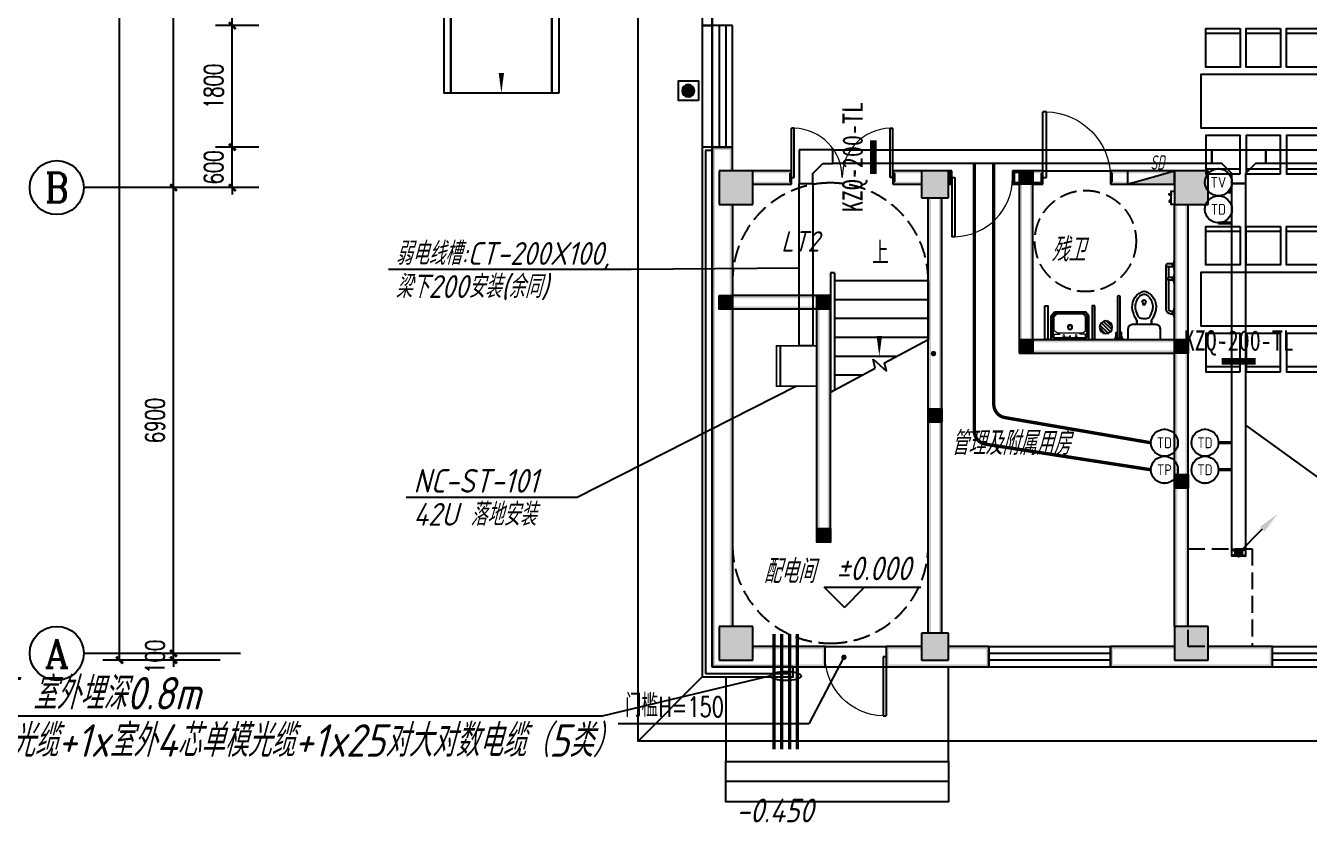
# Model space of a CAD drawing. Extents: x 1252172 to 1336272, y -987752 to -826269.
# Drawn here: x 1269054 to 1288074, y -909685 to -897882 of the extents above; entities that cross this region are included whole.
import ezdxf
from ezdxf.enums import TextEntityAlignment as Align

# ---------------------------------------------------------------- set-up
doc = ezdxf.new("R2010")
doc.units = 0
doc.header["$LTSCALE"] = 1000
doc.header["$PDSIZE"] = 50
for name, pattern in [('__DASH', [0.35, 0.25, -0.1]), ('DASH', [0.35, 0.25, -0.1]), ('接地线', [1.35002, 0.5, -1e-05, 1e-05, 0.5, -0.125, 0.1, -0.125])]:
    doc.linetypes.add(name, pattern=pattern)
for name, color, linetype in [('1-建筑底图', 8, 'Continuous'), ('AXIS_TEXT', 7, 'Continuous'), ('CABLETRAY_DIM', 3, 'Continuous'), ('CABLETRAY_PDS', 4, 'Continuous'), ('EQUIP-通讯', 3, 'Continuous'), ('fur', 253, 'Continuous'), ('gz', 6, 'Continuous'), ('LWIRE', 4, 'Continuous'), ('PUB_HATCH', 8, 'Continuous'), ('PUB_TEXT', 7, 'Continuous'), ('WIRE-通讯', 4, 'Continuous'), ('家具', 8, 'Continuous'), ('建筑-洁具', 6, 'Continuous'), ('抗震支吊架', 2, 'Continuous'), ('电-标注', 1, 'Continuous'), ('电-线路-接地网', 6, '接地线'), ('防火分区', 255, 'Continuous')]:
    doc.layers.add(name, color=color, linetype=linetype)
doc.styles.add('2SD', font='gbeitc.shx', dxfattribs={"width": 0.2, "bigfont": 'gbcbig.shx'})
doc.styles.add('_TCH_AXIS', font='COMPLEX', dxfattribs={"bigfont": 'GBCBIG'})
doc.styles.add('_TCH_DIM', font='SIMPLEX', dxfattribs={"bigfont": 'GBCBIG'})
doc.styles.add('_TEL_ATTDEF', font='GBENOR', dxfattribs={"width": 0.8, "height": 3, "bigfont": 'GBCBIG'})
doc.styles.add('_TEL_DIM', font='SIMPLEX', dxfattribs={"width": 0.8, "height": 3.5, "bigfont": 'HZTXT'})
doc.styles.add('A_DIM_T3', font='SIMPLEX', dxfattribs={"width": 0.7, "bigfont": 'HZ'})
doc.styles.add('COMPLEX', font='COMPLEX')
doc.styles.add('kzcad', font='', dxfattribs={"width": 0.8})
doc.styles.get("Standard").update_dxf_attribs({"font": 'gbeitc.shx', "bigfont": 'gbcbig.shx'})
doc.styles.get('kzcad').set_extended_font_data('SimSun')
doc.linetypes.add('JIEDI', pattern='A,1.25,-0.25,0.25,-0.25,0.625,["/",Standard,S=0.6,R=0,X=0,Y=-0.3],0.625,-0.25,0.25,-0.25', length=4)
doc.dimstyles.new('_TCH_ARCH&&100', dxfattribs={"dimtxt": 280, "dimasz": 100, "dimexe": 250, "dimexo": 300, "dimgap": 135, "dimtad": 1, "dimdec": 0, "dimzin": 0, "dimdsep": 46, "dimtxsty": 'A_DIM_T3', "dimblk": 'ARCHTICK', "dimcen": 0.09, "dimclrt": 7, "dimazin": 2, "dimtfac": 1, "dimtdec": 0, "dimtix": 1, "dimtmove": 2, "dimatfit": 3, "dimfxl": 150, "dimtolj": 1, "dimtzin": 0, "dimarcsym": 0})

# ---------------------------------------------------------------- blocks, each defined once
blk = doc.blocks.new('$equip$00003209')
at = {"const_width": 0.05}
blk.add_lwpolyline([(0, 0.5, -1), (0, -0.5, -1), (0, 0.5, 0.021884)], format="xyb", dxfattribs=at)
blk.add_circle((0, 0), 0.5)
for p in [(0, 0.5), (-0.5, 0), (0.5, 0), (0, -0.5)]:
    blk.add_point(p)
at = {"color": 7, "style": '_TEL_ATTDEF'}
blk.add_attdef('$TEXT$', text='', height=0.4, dxfattribs=at).set_placement((0, 0), align=Align.MIDDLE_CENTER)
at = {"color": 7, "style": '_TEL_DIM', "flags": 1}
for tag in ['A', 'REMARK']:
    blk.add_attdef(tag, text='', height=0.00002, dxfattribs=at).set_placement((0, 0), align=Align.MIDDLE_CENTER)
blk = doc.blocks.new('$equip$00003204')
at = {"const_width": 0.05}
blk.add_lwpolyline([(0, 0.5, -1), (0, -0.5, -1), (0, 0.5, 0.021884)], format="xyb", dxfattribs=at)
blk.add_circle((0, 0), 0.5)
for p in [(0, 0.5), (-0.5, 0), (0.5, 0), (0, -0.5)]:
    blk.add_point(p)
at = {"color": 7, "style": '_TEL_ATTDEF'}
blk.add_attdef('$TEXT$', text='', height=0.4, dxfattribs=at).set_placement((0, 0), align=Align.MIDDLE_CENTER)
at = {"color": 7, "style": '_TEL_DIM', "flags": 1}
for tag in ['A', 'REMARK']:
    blk.add_attdef(tag, text='', height=0.00002, dxfattribs=at).set_placement((0, 0), align=Align.MIDDLE_CENTER)
blk = doc.blocks.new('$plan$00000379')
at = {"layer": '建筑-洁具'}
for p, q in [((-575, 18), (-536, 18)), ((-572, 18), (-572, 18)), ((-536, -22), (-576, -21))]:
    blk.add_line(p, q, dxfattribs=at)
for points in [[(-155, 240, 0.414214), (-220, 175, 0.414214)], [(-220, -175, 0.414214), (-155, -240, 0.414214)]]:
    blk.add_lwpolyline(points, format="xyb", dxfattribs=at)
for points in [[(0, 240), (-155, 240)], [(0, -240), (0, 240)], [(-220, 110), (-285, 110)], [(-220, 175), (-220, -175)], [(-285, -110), (-220, -110)], [(-155, -240), (0, -240)]]:
    blk.add_lwpolyline(points, dxfattribs=at)
for points in [[(-285, -110, -0.082371), (-434, -171, -0.174047), (-592, -152, -0.152847), (-702, -46, -0.25487), (-702, 46, -0.135193), (-607, 144, -0.19268), (-434, 171, -0.066715), (-320, 128, 0.008412), (-285, 110), (-220, 110), (-220, -110)], [(-307, -1, -0.073764), (-317, -64, -0.219411), (-337, -85, -0.018016), (-436, -122, -0.163008), (-533, -122, -0.084559), (-606, -92, -0.185519), (-666, -26, -0.252786), (-658, 39, -0.083694), (-606, 90, -0.078323), (-556, 115, -0.086951), (-477, 126, -0.071278), (-416, 114, -0.021719), (-371, 97, 0.016169), (-337, 83, -0.158768), (-324, 73, -0.168814), (-308, 12)]]:
    blk.add_lwpolyline(points, format="xyb", close=True, dxfattribs=at)
for centre, radius, start, end in [((-549, -3), 33.2, 100.0495, 259.9505), ((-536, -2), 20, 270, 90)]:
    blk.add_arc(centre, radius, start, end, dxfattribs=at)
blk = doc.blocks.new('$plan$00000403')
at = {"layer": '建筑-洁具'}
for p, q in [((-650, 0), (-650, 0)), ((-19, 20), (-630, 20)), ((-19, -20), (-19, 20)), ((-630, -20), (-19, -20))]:
    blk.add_line(p, q, dxfattribs=at)
for points in [[(-103, 24), (-13, 24), (-13, 38), (-103, 38)], [(-43, 38), (-30, 38), (-30, 46), (-43, 46)], [(0, 60), (-13, 60), (-13, -60), (0, -60)], [(-103, -24), (-13, -24), (-13, -38), (-103, -38)], [(-43, -38), (-30, -38), (-30, -46), (-43, -46)]]:
    blk.add_lwpolyline(points, close=True, dxfattribs=at)
for start, end in [(90.0006, 180.0006), (179.9999, 270)]:
    blk.add_arc((-630, 0), 20, start, end, dxfattribs=at)
blk = doc.blocks.new('$plan$00001624')
at = {"layer": '建筑-洁具'}
for p, q in [((-23, -28), (-23, -54)), ((17, -28), (17, -54)), ((49, -85), (477, -85)), ((49, -125), (700, -125)), ((462, -13), (477, -28)), ((517, -28), (532, -13)), ((517, -85), (680, -85)), ((665, -13), (680, -28)), ((720, -28), (735, -13))]:
    blk.add_line(p, q, dxfattribs=at)
for points in [[(60, 0), (60, -13), (-60, -13), (-60, 0)], [(560, 0), (560, -13), (440, -13), (440, 0)], [(763, 0), (763, -13), (643, -13), (643, 0)]]:
    blk.add_lwpolyline(points, close=True, dxfattribs=at)
for points in [[(-38, -13), (-23, -28), (17, -28), (33, -13)], [(477, -28), (477, -85)], [(477, -28), (517, -28)], [(517, -28), (517, -85)]]:
    blk.add_lwpolyline(points, dxfattribs=at)
blk.add_lwpolyline([(700, -125), (700, -125, -0.414214), (680, -105), (680, -28), (720, -28), (720, -105, -0.414214)], format="xyb", close=True, dxfattribs=at)
for centre, radius, start, end in [((49, -54), 71.5, 180.0001, 270), ((49, -54), 31.5, 180.0003, 269.9998), ((497, -85), 20, 176.5059, 0.0915)]:
    blk.add_arc(centre, radius, start, end, dxfattribs=at)
blk = doc.blocks.new('$plan$00000343')
at = {"layer": '建筑-洁具', "lineweight": 13}
for p, q in [((-279, -123), (-251, -123)), ((-277, -51), (-251, -51)), ((-232, -26), (-232, -79)), ((-232, -79), (-154, -79)), ((-191, -100), (-232, -127)), ((-232, -127), (-232, -335)), ((-191, -100), (189, -100)), ((-149, -84), (-149, -100)), ((148, -84), (148, -100)), ((232, -79), (153, -79)), ((192, -101), (232, -127)), ((232, -26), (232, -79)), ((232, -127), (232, -335)), ((279, -51), (253, -51)), ((281, -123), (253, -123)), ((-232, -335), (-191, -381)), ((232, -335), (191, -381))]:
    blk.add_line(p, q, dxfattribs=at)
at = {"layer": '建筑-洁具'}
for p, q in [((-251, -26), (251, -26)), ((-251, -349), (-251, -26)), ((0, -26), (-90, -26)), ((-90, -26), (90, -26)), ((251, -349), (251, -26)), ((-221, -381), (-251, -349)), ((222, -381), (251, -349)), ((222, -381), (-221, -381))]:
    blk.add_line(p, q, dxfattribs=at)
for points in [[(-280, 0), (-280, -350)], [(-280, 0), (280, 0)], [(280, 0), (280, -350)], [(-280, -350), (-230, -410)], [(280, -350), (230, -410)], [(-230, -410), (230, -410)]]:
    blk.add_lwpolyline(points, dxfattribs=at)
at = {"layer": '建筑-洁具', "lineweight": 13}
for centre, radius in [((-89, -56), 15), ((1, -182), 24.9), ((1, -44), 8), ((91, -54), 15)]:
    blk.add_circle(centre, radius, dxfattribs=at)
at = {"layer": '建筑-洁具'}
blk.add_circle((1, -182), 33.1, dxfattribs=at)
at = {"layer": '建筑-洁具', "lineweight": 13}
for centre, start, end in [((-154, -84), 0, 90), ((153, -84), 90, 180), ((189, -105), 57.2444, 90)]:
    blk.add_arc(centre, 5, start, end, dxfattribs=at)
blk = doc.blocks.new('A$C1C523CE6')
at = {"layer": '家具', "linetype": '__DASH'}
blk.add_circle((1321, -329), 750, dxfattribs=at)
at = {"layer": '建筑-洁具'}
for points in [[(1181, 630), (1221, 630), (1221, 1130), (1181, 1130)], [(1921, 630), (1881, 630), (1881, 1130), (1921, 1130)], [(81, -930), (81, -910), (51, -910), (51, -930)], [(81, -1010), (81, -1030), (51, -1030), (51, -1010)]]:
    blk.add_lwpolyline(points, close=True, dxfattribs=at)
blk.add_lwpolyline([(1, -870), (51, -870), (51, -1070), (1, -1070)], dxfattribs=at)
at = {"layer": '建筑-洁具', "extrusion": (0, 0, -1), "xscale": -1, "zscale": -1, "rotation": 270}
for name, p in [('$plan$00000379', (-451, 1130)), ('$plan$00000403', (-826, 1130))]:
    blk.add_blockref(name, p, dxfattribs=at)
at = {"layer": '建筑-洁具', "extrusion": (0, 0, -1), "zscale": -1, "rotation": 3.576254661836208e-12}
blk.add_blockref('$plan$00000343', (-1551, 1130), dxfattribs=at)
at = {"layer": '建筑-洁具', "xscale": -1, "rotation": 90}
blk.add_blockref('$plan$00001624', (1, 730), dxfattribs=at)
blk = doc.blocks.new('A$C2CDD3BEF')
at = {"layer": '防火分区'}
h = blk.add_hatch(color=6, dxfattribs=at)
h.dxf.hatch_style = 1
edge = h.paths.add_edge_path()
edge.add_arc((460, 446), 282, 0, 360)
at = {"layer": '防火分区', "color": 6}
blk.add_lwpolyline([(0, 0), (900, 0), (900, 900), (0, 900)], close=True, dxfattribs=at)
blk.add_circle((460, 446), 282, dxfattribs=at)
blk = doc.blocks.new('20220110.20364567')
at = {"layer": 'gz', "ltscale": 0.5}
blk.add_lwpolyline([(4446445, 2233675), (4446645, 2233675), (4446645, 2233875), (4446445, 2233875)], close=True, dxfattribs=at)
blk.add_solid([(4446445, 2233875), (4446645, 2233875), (4446445, 2233675), (4446645, 2233675)], dxfattribs=at)
blk = doc.blocks.new('$TwtSys$00000141')
for p, q in [((-94, 8), (-10, 92)), ((-94, 8), (-10, 92)), ((-87, -35), (35, 87)), ((-87, -35), (35, 87)), ((-66, -66), (66, 66)), ((-66, -66), (66, 66)), ((-32, -87), (88, 33)), ((-32, -87), (88, 33)), ((11, -92), (92, -11)), ((11, -92), (92, -11))]:
    blk.add_line(p, q)
blk.add_circle((0, 0), 94)
blk.add_circle((0, 0), 94)
blk = doc.blocks.new('$TWTSYS$00000508')
for p, q in [((-0.5, 0.5), (-0.5, -0.5)), ((-0.5, -0.5), (0.5, 0.5)), ((0.5, 0.5), (-0.5, 0.5)), ((0.5, -0.5), (0.5, 0.5)), ((-0.5, -0.5), (0.5, -0.5))]:
    blk.add_line(p, q)
blk.add_solid([(0.5, -0.5), (0.5, 0.5), (-0.5, -0.5)])
at = {"layer": 'PUB_TEXT', "style": '2SD', "width": 0.2}
blk.add_text('SD', height=1.0579, dxfattribs=at).set_placement((-0.01, 0.584))
blk = doc.blocks.new('_ArchTick')
at = {"color": 0, "linetype": 'ByBlock', "const_width": 0.4}
blk.add_lwpolyline([(-0.5, -0.5), (0.5, 0.5)], dxfattribs=at)
blk = doc.blocks.new('*D64')
at = {"layer": '1-建筑底图', "color": 0, "lineweight": -2, "transparency": 16777216}
for p, q in [((1079508, -877714), (1077765, -877714)), ((1078015, -912714), (1078015, -877714)), ((1079508, -912714), (1077765, -912714))]:
    blk.add_line(p, q, dxfattribs=at)
at = {"layer": 'Defpoints', "color": 0}
for p in [(1078015, -877714), (1079808, -877714), (1079808, -912714)]:
    blk.add_point(p, dxfattribs=at)
at = {"layer": '1-建筑底图', "color": 0, "lineweight": -2, "transparency": 16777216, "xscale": 100, "yscale": 100, "zscale": 100}
for p, rotation in [((1078015, -877714), 90), ((1078015, -912714), 270)]:
    blk.add_blockref('_ArchTick', p, dxfattribs=dict(at, rotation=rotation))
at = {"layer": '1-建筑底图', "color": 7, "transparency": 16777216, "insert": (1077740, -895214), "char_height": 280, "attachment_point": 5, "rotation": 90, "style": 'A_DIM_T3'}
blk.add_mtext('\\A1;35000', dxfattribs=at)
blk = doc.blocks.new('*D65')
at = {"layer": '1-建筑底图', "color": 0, "lineweight": -2, "transparency": 16777216}
for p, q in [((1078815, -912614), (1078815, -912514)), ((1079508, -912614), (1078565, -912614)), ((1079508, -912714), (1078565, -912714)), ((1078815, -912714), (1078815, -912614)), ((1078815, -912714), (1078815, -912814))]:
    blk.add_line(p, q, dxfattribs=at)
at = {"layer": 'Defpoints', "color": 0}
for p in [(1078815, -912614), (1079808, -912614), (1079808, -912714)]:
    blk.add_point(p, dxfattribs=at)
at = {"layer": '1-建筑底图', "color": 0, "lineweight": -2, "transparency": 16777216, "xscale": 100, "yscale": 100, "zscale": 100}
for p, rotation in [((1078815, -912614), 270), ((1078815, -912714), 90)]:
    blk.add_blockref('_ArchTick', p, dxfattribs=dict(at, rotation=rotation))
at = {"layer": '1-建筑底图', "color": 7, "transparency": 16777216, "insert": (1078540, -912664), "char_height": 280, "attachment_point": 5, "rotation": 90, "style": 'A_DIM_T3'}
blk.add_mtext('\\A1;100', dxfattribs=at)
blk = doc.blocks.new('*D66')
at = {"layer": '1-建筑底图', "color": 0, "lineweight": -2, "transparency": 16777216}
for p, q in [((1079508, -905714), (1078565, -905714)), ((1078815, -912614), (1078815, -905714)), ((1079508, -912614), (1078565, -912614))]:
    blk.add_line(p, q, dxfattribs=at)
at = {"layer": 'Defpoints', "color": 0}
for p in [(1078815, -905714), (1079808, -905714), (1079808, -912614)]:
    blk.add_point(p, dxfattribs=at)
at = {"layer": '1-建筑底图', "color": 0, "lineweight": -2, "transparency": 16777216, "xscale": 100, "yscale": 100, "zscale": 100}
for p, rotation in [((1078815, -905714), 90), ((1078815, -912614), 270)]:
    blk.add_blockref('_ArchTick', p, dxfattribs=dict(at, rotation=rotation))
at = {"layer": '1-建筑底图', "color": 7, "transparency": 16777216, "insert": (1078540, -909164), "char_height": 280, "attachment_point": 5, "rotation": 90, "style": 'A_DIM_T3'}
blk.add_mtext('\\A1;6900', dxfattribs=at)
blk = doc.blocks.new('*D67')
at = {"layer": '1-建筑底图', "color": 0, "lineweight": -2, "transparency": 16777216}
for p, q in [((1079508, -898814), (1078565, -898814)), ((1078815, -905714), (1078815, -898814)), ((1079508, -905714), (1078565, -905714))]:
    blk.add_line(p, q, dxfattribs=at)
at = {"layer": 'Defpoints', "color": 0}
for p in [(1078815, -898814), (1079808, -898814), (1079808, -905714)]:
    blk.add_point(p, dxfattribs=at)
at = {"layer": '1-建筑底图', "color": 0, "lineweight": -2, "transparency": 16777216, "xscale": 100, "yscale": 100, "zscale": 100}
for p, rotation in [((1078815, -898814), 90), ((1078815, -905714), 270)]:
    blk.add_blockref('_ArchTick', p, dxfattribs=dict(at, rotation=rotation))
at = {"layer": '1-建筑底图', "color": 7, "transparency": 16777216, "insert": (1078540, -902264), "char_height": 280, "attachment_point": 5, "rotation": 90, "style": 'A_DIM_T3'}
blk.add_mtext('\\A1;6900', dxfattribs=at)
blk = doc.blocks.new('*D162')
at = {"layer": '1-建筑底图', "color": 0, "lineweight": -2, "transparency": 16777216}
for p, q in [((1080079, -901814), (1079436, -901814)), ((1079686, -903314), (1079686, -901814)), ((1080079, -903314), (1079436, -903314))]:
    blk.add_line(p, q, dxfattribs=at)
at = {"layer": 'Defpoints', "color": 0}
for p in [(1079686, -901814), (1080379, -901814), (1080379, -903314)]:
    blk.add_point(p, dxfattribs=at)
at = {"layer": '1-建筑底图', "color": 0, "lineweight": -2, "transparency": 16777216, "xscale": 100, "yscale": 100, "zscale": 100}
for p, rotation in [((1079686, -901814), 90), ((1079686, -903314), 270)]:
    blk.add_blockref('_ArchTick', p, dxfattribs=dict(at, rotation=rotation))
at = {"layer": '1-建筑底图', "color": 7, "transparency": 16777216, "insert": (1079411, -902564), "char_height": 280, "attachment_point": 5, "rotation": 90, "style": 'A_DIM_T3'}
blk.add_mtext('\\A1;1500', dxfattribs=at)
blk = doc.blocks.new('*D163')
at = {"layer": '1-建筑底图', "color": 0, "lineweight": -2, "transparency": 16777216}
for p, q in [((1080079, -903314), (1079436, -903314)), ((1079686, -905114), (1079686, -903314)), ((1080079, -905114), (1079436, -905114))]:
    blk.add_line(p, q, dxfattribs=at)
at = {"layer": 'Defpoints', "color": 0}
for p in [(1079686, -903314), (1080379, -903314), (1080379, -905114)]:
    blk.add_point(p, dxfattribs=at)
at = {"layer": '1-建筑底图', "color": 0, "lineweight": -2, "transparency": 16777216, "xscale": 100, "yscale": 100, "zscale": 100}
for p, rotation in [((1079686, -903314), 90), ((1079686, -905114), 270)]:
    blk.add_blockref('_ArchTick', p, dxfattribs=dict(at, rotation=rotation))
at = {"layer": '1-建筑底图', "color": 7, "transparency": 16777216, "insert": (1079411, -904214), "char_height": 280, "attachment_point": 5, "rotation": 90, "style": 'A_DIM_T3'}
blk.add_mtext('\\A1;1800', dxfattribs=at)
blk = doc.blocks.new('*D164')
at = {"layer": '1-建筑底图', "color": 0, "lineweight": -2, "transparency": 16777216}
for p, q in [((1080079, -905114), (1079436, -905114)), ((1079686, -905114), (1079686, -905014)), ((1079686, -905714), (1079686, -905114)), ((1080079, -905714), (1079436, -905714)), ((1079686, -905714), (1079686, -905814))]:
    blk.add_line(p, q, dxfattribs=at)
at = {"layer": 'Defpoints', "color": 0}
for p in [(1079686, -905114), (1080379, -905114), (1080379, -905714)]:
    blk.add_point(p, dxfattribs=at)
at = {"layer": '1-建筑底图', "color": 0, "lineweight": -2, "transparency": 16777216, "xscale": 100, "yscale": 100, "zscale": 100}
for p, rotation in [((1079686, -905114), 270), ((1079686, -905714), 90)]:
    blk.add_blockref('_ArchTick', p, dxfattribs=dict(at, rotation=rotation))
at = {"layer": '1-建筑底图', "color": 7, "transparency": 16777216, "insert": (1079411, -905414), "char_height": 280, "attachment_point": 5, "rotation": 90, "style": 'A_DIM_T3'}
blk.add_mtext('\\A1;600', dxfattribs=at)
blk = doc.blocks.new('$DorLib2D$00000001')
for p, q in [((0.45, 0.975), (0.5, 0.975)), ((0.45, 0), (0.45, 0.975)), ((0.5, 0), (0.5, 0.975)), ((0.5, 0), (0.45, 0))]:
    blk.add_line(p, q)
at = {"lineweight": 13}
blk.add_arc((0.475, 0), 0.975, 91.4693, 180, dxfattribs=at)
blk = doc.blocks.new('$WINLIB2D$00000001')
at = {"color": 0}
for points in [[(-0.5, 0.5), (-0.5, -0.5)], [(-0.5, 0.5), (0.5, 0.5)], [(0.5, -0.5), (0.5, 0.5)], [(0.5, 0.167), (-0.5, 0.167)], [(0.5, -0.167), (-0.5, -0.167)], [(-0.5, -0.5), (0.5, -0.5)]]:
    blk.add_lwpolyline(points, dxfattribs=at)
blk = doc.blocks.new('$DorLib2D$00000002')
for p, q in [((-0.5, 0), (-0.5, 0.4875)), ((-0.475, 0.4875), (-0.5, 0.4875)), ((-0.475, 0), (-0.475, 0.4875)), ((0.475, 0), (0.475, 0.4875)), ((0.475, 0.4875), (0.5, 0.4875)), ((0.5, 0), (0.5, 0.4875)), ((-0.5, 0), (-0.475, 0)), ((0.5, 0), (0.475, 0))]:
    blk.add_line(p, q)
at = {"lineweight": 13}
for centre, start, end in [((-0.4875, 0), 0, 88.53072), ((0.4875, 0), 91.46928, 180)]:
    blk.add_arc(centre, 0.4875, start, end, dxfattribs=at)
blk = doc.blocks.new('_AXISO')
blk.add_circle((0, 0), 0.5)
at = {"layer": 'AXIS_TEXT', "style": 'COMPLEX', "width": 1.041667}
blk.add_attdef('A', text='', height=0.56, dxfattribs=at).set_placement((-0.25, -0.28), (0.25, -0.28), align=Align.FIT)
blk = doc.blocks.new('$plan$00002719')
at = {"layer": 'fur'}
for p, q in [((-853, 1004), (-343, 1004)), ((-254, 1004), (256, 1004)), ((345, 1004), (856, 1004)), ((-853, -1004), (-343, -1004)), ((-254, -1004), (256, -1004)), ((345, -1004), (856, -1004))]:
    blk.add_line(p, q, dxfattribs=at)
for points in [[(-853, 1076), (-853, 507), (-343, 507), (-343, 1076), (-853, 1076)], [(-254, 1076), (-254, 507), (256, 507), (256, 1076), (-254, 1076)], [(345, 1076), (345, 507), (856, 507), (856, 1076), (345, 1076)], [(-925, -400), (-925, 400), (925, 400), (925, -400), (-925, -400)], [(-853, -1076), (-853, -507), (-343, -507), (-343, -1076), (-853, -1076)], [(-254, -1076), (-254, -507), (256, -507), (256, -1076), (-254, -1076)], [(345, -1076), (345, -507), (856, -507), (856, -1076), (345, -1076)]]:
    blk.add_lwpolyline(points, close=True, dxfattribs=at)
blk = doc.blocks.new('$TelecSys$00000079')
for p, q in [((0.7, 0.7), (0, 0)), ((0.104, 0.104), (0.104, 0.104)), ((-0.104, -0.104), (-0.104, -0.104))]:
    blk.add_line(p, q)
at = {"const_width": 0.142}
blk.add_lwpolyline([(-0.071, 0, 1), (0.071, 0, 1)], format="xyb", close=True, dxfattribs=at)
blk.add_solid([(0.63, 0.77), (0.77, 0.63), (1.15, 1.15)])
at = {"width": 0.8, "flags": 9}
blk.add_attdef('A', (0, 0), '', height=0.00002, dxfattribs=at)
blk = doc.blocks.new('1-建筑底图')
at = {"layer": '1-建筑底图'}
for points in [[(-300, 7100), (-600, 7100), (-560, 7060), (-340, 7060)], [(-600, 7100), (-600, 6500), (-560, 6500), (-560, 7060)], [(-340, 6750), (-300, 6750), (-300, 7100), (-340, 7060)], [(0, 6750), (-500, 6750), (-460, 6710), (-40, 6710)], [(-500, 6750), (-500, 6250), (-460, 6290), (-460, 6710)], [(0, 6250), (0, 6750), (-40, 6710), (-40, 6290)], [(0, 6750), (0, 6710), (535, 6710), (575, 6750)], [(575, 6550), (575, 6750), (535, 6710), (535, 6590)], [(2500, 6710), (2500, 6750), (2075, 6750), (2115, 6710)], [(2075, 6750), (2075, 6550), (2115, 6590), (2115, 6710)], [(2900, 6750), (2500, 6750), (2540, 6710), (2860, 6710)], [(2500, 6750), (2500, 6350), (2540, 6390), (2540, 6710)], [(2900, 6350), (2900, 6750), (2860, 6710), (2860, 6390)], [(2900, 6750), (2900, 6710), (2910, 6710), (2950, 6750)], [(2950, 6550), (2950, 6750), (2910, 6710), (2910, 6590)], [(4050, 6750), (3850, 6750), (3890, 6710), (4050, 6710)], [(3850, 6750), (3850, 6550), (3890, 6590), (3890, 6710)], [(4300, 6750), (4050, 6750), (4050, 6710), (4260, 6710)], [(4300, 6550), (4300, 6750), (4260, 6710), (4260, 6590)], [(6250, 6710), (6250, 6750), (5300, 6750), (5340, 6710)], [(5300, 6750), (5300, 6550), (5340, 6590), (5340, 6710)], [(6750, 6750), (6250, 6750), (6290, 6710), (6710, 6710)], [(6250, 6750), (6250, 6250), (6290, 6290), (6290, 6710)], [(6750, 6250), (6750, 6750), (6710, 6710), (6710, 6290)], [(-600, 6500), (-600, 4800), (-560, 4800), (-560, 6500)], [(0, 6590), (0, 6550), (575, 6550), (535, 6590)], [(2500, 6550), (2500, 6590), (2115, 6590), (2075, 6550)], [(2900, 6590), (2900, 6550), (2950, 6550), (2910, 6590)], [(3850, 6550), (3950, 6550), (3990, 6590), (3890, 6590)], [(3950, 4050), (3950, 6550), (3990, 6590), (3990, 4090)], [(4150, 6550), (4300, 6550), (4260, 6590), (4110, 6590)], [(4150, 4250), (4150, 6550), (4110, 6590), (4110, 4210)], [(6250, 6550), (6250, 6590), (5340, 6590), (5300, 6550)], [(-500, 6250), (0, 6250), (-40, 6290), (-460, 6290)], [(2500, 6350), (2900, 6350), (2860, 6390), (2540, 6390)], [(2640, 6350), (2600, 6350), (2600, -100), (2640, -100)], [(2800, 6350), (2760, 6350), (2760, -100), (2800, -100)], [(6250, 6250), (6750, 6250), (6710, 6290), (6290, 6290)], [(-300, 6250), (-340, 6250), (-340, 4860), (-300, 4900)], [(6290, 6250), (6250, 6250), (6250, 4250), (6290, 4210)], [(6450, 6250), (6410, 6250), (6410, 4150), (6450, 4150)], [(-600, 4800), (-600, -600), (-560, -560), (-560, 4800)], [(1150, 4900), (-300, 4900), (-340, 4860), (1110, 4860)], [(1150, 1250), (1150, 4900), (1110, 4860), (1110, 1250)], [(950, 4700), (-300, 4700), (-340, 4740), (990, 4740)], [(-340, 0), (-300, 0), (-300, 4700), (-340, 4740)], [(950, 1250), (950, 4700), (990, 4740), (990, 1250)], [(4150, 4250), (6250, 4250), (6290, 4210), (4110, 4210)], [(3950, 4050), (6250, 4050), (6290, 4090), (3990, 4090)], [(6250, 0), (6290, 0), (6290, 4090), (6250, 4050)], [(6410, 0), (6450, 0), (6450, 4150), (6410, 4150)], [(950, 1250), (1150, 1250), (1150, 1290), (950, 1290)], [(0, 0), (-500, 0), (-460, -40), (-40, -40)], [(-500, 0), (-500, -500), (-460, -460), (-460, -40)], [(0, -500), (0, 0), (-40, -40), (-40, -460)], [(6750, 0), (6250, 0), (6290, -40), (6710, -40)], [(6250, 0), (6250, -500), (6290, -460), (6290, -40)], [(6750, -500), (6750, 0), (6710, -40), (6710, -460)], [(2900, -100), (2500, -100), (2540, -140), (2860, -140)], [(2500, -100), (2500, -500), (2540, -460), (2540, -140)], [(2900, -500), (2900, -100), (2860, -140), (2860, -460)], [(0, -300), (0, -340), (1035, -340), (1075, -300)], [(1075, -600), (1075, -300), (1035, -340), (1035, -560)], [(2500, -340), (2500, -300), (1975, -300), (2015, -340)], [(1975, -300), (1975, -600), (2015, -560), (2015, -340)], [(2900, -300), (2900, -340), (3460, -340), (3500, -300)], [(3500, -600), (3500, -300), (3460, -340), (3460, -560)], [(6250, -340), (6250, -300), (5300, -300), (5340, -340)], [(5300, -300), (5300, -600), (5340, -560), (5340, -340)], [(6750, -300), (6750, -340), (7660, -340), (7700, -300)], [(7700, -600), (7700, -300), (7660, -340), (7660, -560)], [(-600, -600), (1075, -600), (1035, -560), (-560, -560)], [(-500, -500), (0, -500), (-40, -460), (-460, -460)], [(1975, -600), (2700, -600), (2700, -560), (2015, -560)], [(2500, -500), (2900, -500), (2860, -460), (2540, -460)], [(2700, -600), (3500, -600), (3460, -560), (2700, -560)], [(5300, -600), (6350, -600), (6350, -560), (5340, -560)], [(6250, -500), (6750, -500), (6710, -460), (6290, -460)], [(6350, -600), (7700, -600), (7660, -560), (6350, -560)]]:
    blk.add_hatch(color=256, dxfattribs=at).paths.add_polyline_path(points)
for p, q in [((-600, 7050), (-700, 7050)), ((-700, 7050), (-700, -700)), ((-300, 7100), (-600, 7100)), ((-600, 7100), (-600, 6500)), ((-300, 6750), (-300, 7100)), ((0, 6750), (-500, 6750)), ((-500, 6750), (-500, 6250)), ((0, 6250), (0, 6750)), ((575, 6750), (0, 6750)), ((575, 6550), (575, 6750)), ((2500, 6750), (2075, 6750)), ((2075, 6750), (2075, 6550)), ((2900, 6750), (2500, 6750)), ((2500, 6750), (2500, 6350)), ((2900, 6350), (2900, 6750)), ((2950, 6750), (2900, 6750)), ((2950, 6550), (2950, 6750)), ((4050, 6750), (3850, 6750)), ((3850, 6750), (3850, 6550)), ((4300, 6750), (4050, 6750)), ((4300, 6550), (4300, 6750)), ((4300, 6750, 0), (5300, 6750, 0)), ((6250, 6750), (5300, 6750)), ((5300, 6750), (5300, 6550)), ((6750, 6750), (6250, 6750)), ((6250, 6750), (6250, 6250)), ((6750, 6250), (6750, 6750)), ((-7589.5, 6500), (-9912.5, 6500)), ((-600, 6500), (-600, 4800)), ((0, 6550), (575, 6550)), ((2075, 6550), (2500, 6550)), ((2900, 6550), (2950, 6550)), ((3850, 6550), (3950, 6550)), ((3950, 4050), (3950, 6550)), ((4150, 6550), (4300, 6550)), ((4150, 4250), (4150, 6550)), ((5300, 6550), (6250, 6550)), ((2500, 6350), (2900, 6350)), ((2600, -100), (2600, 6350)), ((2800, -100), (2800, 6350)), ((-500, 6250), (0, 6250)), ((-300, 6250), (-300, 4900)), ((6250, 4250), (6250, 6250)), ((6250, 6250), (6750, 6250)), ((6450, 4150), (6450, 6250)), ((1150, 5240), (1150, 3469.3)), ((1210, 5240), (1150, 5240)), ((1210, 5240), (1210, 3501.7)), ((1150, 5120), (1150, 3469.3)), ((2600, 5120), (1210, 5120)), ((2600, 5120), (2600, 4250.7)), ((-600, 4800), (-600, -600)), ((1150, 4900), (-300, 4900)), ((1150, 1250), (1150, 4900)), ((2600, 4840), (1210, 4840)), ((950, 4700), (-300, 4700)), ((-300, 4700), (-300, 0)), ((950, 1250), (950, 4700)), ((2600, 4560), (1210, 4560)), ((2600, 4280), (1210, 4280)), ((1954.1, 3902.6), (2600, 4250.7)), ((4150, 4250), (6250, 4250)), ((2134.8, 4000), (1210, 4000)), ((3950, 4050), (6250, 4050)), ((6250, 0), (6250, 4050)), ((6450, 0), (6450, 4150)), ((1150, 3469.3), (1813.5, 3826.9)), ((1813.5, 3826.9), (1782.4, 3958.2)), ((1782.4, 3958.2), (1983.3, 3779.4)), ((1983.3, 3779.4), (1954.1, 3902.6)), ((1615.2, 3720), (1210, 3720)), ((950, 1250), (1150, 1250)), ((1356.9, 278.9), (1056.9, 578.9)), ((1056.9, 578.9), (2490.9, 578.9)), ((1356.9, 278.9), (1656.9, 578.9)), ((0, 0), (-500, 0)), ((-500, 0), (-500, -500)), ((0, -500), (0, 0)), ((6750, 0), (6250, 0)), ((6250, 0), (6250, -500)), ((6750, -500), (6750, 0)), ((2900, -100), (2500, -100)), ((2500, -100), (2500, -500)), ((2900, -500), (2900, -100)), ((1075, -300), (0, -300)), ((1075, -600), (1075, -300)), ((1075, -300), (1975, -300)), ((2500, -300), (1975, -300)), ((1975, -300), (1975, -600)), ((3500, -300), (2900, -300)), ((3500, -600), (3500, -300)), ((6250, -300), (5300, -300)), ((5300, -300), (5300, -600)), ((7700, -300), (6750, -300)), ((7700, -600), (7700, -300)), ((-7589.5, -400), (-9912.5, -400)), ((-500, -500), (0, -500)), ((1350.2, -458.2), (830.5, -1445.4)), ((2500, -500), (2900, -500)), ((6250, -500), (6750, -500)), ((-750, -750), (-1700, -1700)), ((-700, -700), (550, -700)), ((-600, -600), (1075, -600)), ((550, -700), (550, -600)), ((1075, -600), (1975, -600)), ((1975, -600), (2700, -600)), ((2700, -600), (3500, -600)), ((5300, -600), (6350, -600)), ((6350, -600), (7700, -600)), ((830.5, -1445.4), (-1996.7, -1445.4))]:
    blk.add_line(p, q, dxfattribs=at)
at = {"layer": '1-建筑底图', "linetype": 'DASH'}
for p, q in [((1150, 6570), (1150, 6570)), ((1150, -250), (1150, -250))]:
    blk.add_line(p, q, dxfattribs=at)
at = {"layer": '1-建筑底图'}
for points in [[(-3725, 13300, 0, 0, 0), (-3725, 7900, 0, 80, 0), (-3725, 8200, 0, 0, 0)], [(1875, 5260, 0, 0, 0), (1875, 4000, 0, 80, 0), (1875, 4300, 0, 0, 0)]]:
    blk.add_lwpolyline(points, format="xyseb", dxfattribs=at)
for points in [[(-4475, 7900), (-4575, 7900), (-4575, 13300), (-4475, 13300)], [(-2975, 13300), (-2975, 7900), (-4475, 7900), (-4475, 13300)], [(-2875, 7900), (-2975, 7900), (-2975, 13300), (-2875, 13300)], [(-600, 10400), (-750, 10400), (-750, 8900), (-600, 8900)], [(-600, 7100), (-750, 7100), (-750, -750), (600, -750), (600, -600), (-600, -600)]]:
    blk.add_lwpolyline(points, close=True, dxfattribs=at)
for points in [[(13800, -1700), (-1700, -1700), (-1700, 13300)], [(-750, 13200), (-750, -750), (600, -750), (600, -600)], [(-600, 13025), (-600, -600), (2350.6, -600)], [(-600, 8900), (-750, 8900)], [(-600, 7100), (-750, 7100)], [(-400, -750), (-400, -2000), (2900, -2000), (2900, -600)], [(2900, -2000), (2900, -2300), (-400, -2300), (-400, -2000)], [(2900, -2300), (2900, -2600), (-400, -2600), (-400, -2300)]]:
    blk.add_lwpolyline(points, dxfattribs=at)
at = {"layer": '1-建筑底图', "linetype": 'DASH'}
for points in [[(-300, 5120, -0.4142136), (1150, 6570)], [(2600, 5120, 0.4142136), (1150, 6570)], [(-300, 1200, 0.4142136), (1150, -250)], [(2600, 1200, -0.4142136), (1150, -250)]]:
    blk.add_lwpolyline(points, format="xyb", dxfattribs=at)
at = {"layer": '1-建筑底图', "const_width": 40}
for points in [[(2667.8, 4058.3, 1), (2688, 4023.8, 1)], [(1359.5, -440.5, 1), (1340.9, -475.9, 1)]]:
    blk.add_lwpolyline(points, format="xyb", close=True, dxfattribs=at)
at = {"layer": '1-建筑底图'}
for name, p, xscale, yscale, zscale, rotation in [('$WINLIB2D$00000001', (-450, 8000), -1800, -300, -1800, 270), ('$DorLib2D$00000002', (1325, 6650), -1500, -1500, 200, 179.9999999999967), ('$TWTSYS$00000508', (5900, 6650), 700, 200, 700, 359.9999949888559)]:
    blk.add_blockref(name, p, dxfattribs=dict(at, xscale=xscale, yscale=yscale, zscale=zscale, rotation=rotation))
for name, p, rotation in [('$plan$00002719', (7567.3, 7779.5), 180), ('A$C1C523CE6', (6250.5, 5380), 180.0000000000035), ('$plan$00002719', (7567.3, 4847.8), 180)]:
    blk.add_blockref(name, p, dxfattribs=dict(at, rotation=rotation))
for name, p, xscale, yscale, zscale in [('A$C2CDD3BEF', (-806.4, 7790.7), -0.324, 0.324, 0.324), ('$DorLib2D$00000001', (4800, 6650), -1000, 1000, -1000), ('$DorLib2D$00000001', (3400, 6650), -900, -900, -900), ('$WINLIB2D$00000001', (4400, -450), 1800, 300, 1800), ('$WINLIB2D$00000001', (8600, -450), 1800, -300, 1800), ('$DorLib2D$00000001', (1525, -450), 900, -900, 300)]:
    blk.add_blockref(name, p, dxfattribs=dict(at, xscale=xscale, yscale=yscale, zscale=zscale))
ref = blk.add_blockref('_AXISO', (-10312.5, 6500), dxfattribs=dict(at, xscale=800, yscale=800, zscale=800))
ref.add_attrib('A', 'B', dxfattribs={"layer": 'AXIS_TEXT', "height": 435.3, "style": '_TCH_AXIS'}).set_placement((-10488.7, 6282.4), (-10136.3, 6282.4), align=Align.FIT)
at = {"layer": '1-建筑底图', "ltscale": 0.5, "xscale": -1, "rotation": 180}
for p in [(-4442494.5, 2240424.7), (-4446944.5, 2238574.7), (-4445494.5, 2238574.7), (-4442494.5, 2237924.7), (-4440194.5, 2237924.7), (-4443844.5, 2236899.7), (-4440194.5, 2235924.7), (-4445494.5, 2235124.7)]:
    blk.add_blockref('20220110.20364567', p, dxfattribs=at)
at = {"layer": '1-建筑底图', "xscale": -1}
blk.add_blockref('$TwtSys$00000141', (5232.8, 4431.6), dxfattribs=at)
at = {"layer": '1-建筑底图'}
ref = blk.add_blockref('_AXISO', (-10312.5, -400), dxfattribs=dict(at, xscale=800, yscale=800, zscale=800))
ref.add_attrib('A', 'A', dxfattribs={"layer": 'AXIS_TEXT', "height": 425.2, "style": '_TCH_AXIS'}).set_placement((-10494.7, -612.6), (-10130.3, -612.6), align=Align.FIT)
for s, height, p in [('LT2', 302.47, (421, 5552)), ('残卫', 350, (4420.7, 5405)), ('管理及附属用房', 350, (2936.4, 2539.5)), ('配电间', 350, (161.4, 640.5)), ('%%P0.000', 350, (1235.6, 683.9)), ('-0.450', 350, (-246.1, -2902.7))]:
    blk.add_text(s, height=height, dxfattribs=at).set_placement(p)
at = {"layer": '1-建筑底图', "style": '_TCH_DIM'}
for s, height, p in [('上', 337.6, (1770.7, 5365)), ('门槛', 337.59, (-1891.7, -1340.4))]:
    blk.add_text(s, height=height, dxfattribs=at).set_placement(p)
at = {"layer": '1-建筑底图', "style": '_TCH_DIM', "width": 0.705882}
blk.add_text('H=150', height=297.5, dxfattribs=at).set_placement((-1400.2, -1340.4))
at = {"layer": '1-建筑底图'}
for p1, p2, distance, picture, middle in [((-7589.5, -500), (-7589.5, 34500), 1792.8, '*D64', (-9657.3, 17000)), ((-7589.5, 6500), (-7589.5, 13400), 992.8, '*D67', (-8857.3, 9950)), ((-7018.5, 8900), (-7018.5, 10400), 693.1, '*D162', (-7986.6, 9650)), ((-7018.5, 7100), (-7018.5, 8900), 693.1, '*D163', (-7986.6, 8000)), ((-7018.5, 6500), (-7018.5, 7100), 693.1, '*D164', (-7986.6, 6800)), ((-7589.5, -400), (-7589.5, 6500), 992.8, '*D66', (-8857.3, 3050)), ((-7589.5, -500), (-7589.5, -400), 992.8, '*D65', (-8857.3, -450))]:
    dim = blk.add_aligned_dim(p1=p1, p2=p2, distance=distance, dimstyle='_TCH_ARCH&&100', dxfattribs=at)
    dim.commit()
    dim.dimension.update_dxf_attribs({"geometry": picture, "text_midpoint": middle, "insert": (-1087397.5, 912214.2)})

msp = doc.modelspace()

# ---------------------------------------------------------------- hatches: boundary and pattern name
at = {"layer": 'PUB_HATCH'}
for points in [[(1279827, -900532), (1279827, -900032), (1279327, -900032), (1279327, -900532)], [(1282727, -900432), (1282727, -900032), (1282327, -900032), (1282327, -900432)], [(1286577, -900532), (1286577, -900032), (1286077, -900032), (1286077, -900532)], [(1279827, -907282), (1279827, -906782), (1279327, -906782), (1279327, -907282)], [(1286577, -907282), (1286577, -906782), (1286077, -906782), (1286077, -907282)], [(1282727, -907282), (1282727, -906882), (1282327, -906882), (1282327, -907282)]]:
    msp.add_hatch(color=256, dxfattribs=at).paths.add_polyline_path(points)

# ---------------------------------------------------------------- linework, layer by layer
at = {"layer": 'CABLETRAY_DIM'}
for p, q in [((1278027, -901496), (1274429, -901496)), ((1280515, -901476), (1278027, -901496)), ((1287127, -903800), (1288958, -905127))]:
    msp.add_line(p, q, dxfattribs=at)
at = {"layer": 'CABLETRAY_DIM', "linetype": 'ByBlock'}
for p, q in [((1280477, -903224), (1277227, -904871)), ((1277227, -904871), (1274693, -904871)), ((1280093, -907514), (1277596, -908114)), ((1277596, -908114), (1265901, -908114))]:
    msp.add_line(p, q, dxfattribs=at)
at = {"layer": 'CABLETRAY_PDS', "linetype": 'ByBlock'}
for p, q in [((1281015, -899723), (1280515, -899723)), ((1280515, -899723), (1280515, -900223)), ((1281015, -899923), (1281015, -899723)), ((1281015, -899923), (1281015, -899723)), ((1281015, -899723), (1286627, -899723)), ((1286627, -899723), (1286627, -899923)), ((1280715, -900073), (1280865, -899923)), ((1280865, -899923), (1281015, -899923)), ((1286627, -899923), (1281015, -899923)), ((1280715, -900223), (1280715, -900073)), ((1280515, -900223), (1280715, -900223)), ((1280515, -902624), (1280515, -900223)), ((1280515, -900223), (1280715, -900223)), ((1280715, -900223), (1280715, -902624)), ((1280715, -902624), (1280515, -902624))]:
    msp.add_line(p, q, dxfattribs=at)
at = {"layer": 'CABLETRAY_PDS', "linetype": 'Continuous'}
for p, q in [((1286627, -899723), (1287427, -899723)), ((1286627, -899923), (1286627, -899723)), ((1287427, -899723), (1287427, -899923)), ((1287427, -899923), (1287427, -899723)), ((1287427, -899723), (1293499, -899723)), ((1286777, -899923), (1286627, -899923)), ((1286927, -900073), (1286777, -899923)), ((1287277, -899923), (1287127, -900073)), ((1287427, -899923), (1287277, -899923)), ((1293499, -899923), (1287427, -899923)), ((1286927, -900223), (1286927, -900073)), ((1287127, -900073), (1287127, -900223)), ((1286927, -905641), (1286927, -900223)), ((1286927, -900223), (1287127, -900223)), ((1287127, -900223), (1286927, -900223)), ((1287127, -900223), (1287127, -905641)), ((1287127, -905641), (1286927, -905641))]:
    msp.add_line(p, q, dxfattribs=at)
at = {"layer": 'WIRE-通讯', "linetype": 'Continuous', "const_width": 50}
for points in [[(1285727, -904462), (1283278, -904083, -0.369881), (1283109, -903885), (1283109, -899923)], [(1285727, -904062), (1283564, -903689, -0.36503), (1283398, -903492), (1283398, -899923)]]:
    msp.add_lwpolyline(points, format="xyb", dxfattribs=at)
for points in [[(1286865, -900348), (1286927, -900348)], [(1286727, -900804), (1286927, -900804)], [(1286727, -904062), (1286927, -904062)], [(1286727, -904462), (1286927, -904462)]]:
    msp.add_lwpolyline(points, dxfattribs=at)
at = {"layer": '抗震支吊架', "color": 2, "const_width": 100}
for points in [[(1281615, -900080), (1281615, -899580)], [(1286777, -902857), (1287277, -902857)]]:
    msp.add_lwpolyline(points, dxfattribs=at)
at = {"layer": '电-标注', "color": 3, "linetype": 'JIEDI', "const_width": 25}
msp.add_lwpolyline([(1280177, -903224), (1280177, -902624), (1280777, -902624), (1280777, -903224)], close=True, dxfattribs=at)
at = {"layer": '电-标注', "color": 3, "linetype": 'JIEDI'}
msp.add_lwpolyline([(1280236, -903224), (1280236, -902624)], dxfattribs=at)
at = {"layer": '电-标注', "color": 8, "linetype": 'DASH'}
msp.add_lwpolyline([(1286277, -905632), (1287227, -905632), (1287227, -907082), (1286277, -907082)], close=True, dxfattribs=at)
at = {"layer": '电-标注', "color": 4, "linetype": 'JIEDI'}
msp.add_lwpolyline([(1286927, -905641), (1287127, -905641), (1287127, -905741), (1286927, -905741)], close=True, dxfattribs=at)
for points in [[(1287127, -905641), (1286927, -905741)], [(1286927, -905641), (1287127, -905741)]]:
    msp.add_lwpolyline(points, dxfattribs=at)
at = {"layer": '电-线路-接地网', "color": 7, "linetype": 'ByBlock', "const_width": 50}
for points in [[(1280142, -908604), (1280142, -906897)], [(1280257, -908604), (1280257, -906897)], [(1280373, -908604), (1280373, -906897)], [(1280489, -908604), (1280489, -906897)]]:
    msp.add_lwpolyline(points, dxfattribs=at)
at = {"layer": '电-线路-接地网', "color": 3, "linetype": 'ByBlock'}
msp.add_ellipse((1280318, -907517), major_axis=(226, 0), ratio=0.297729, dxfattribs=at)

# ---------------------------------------------------------------- block references
at = {"layer": '1-建筑底图'}
msp.add_blockref('1-建筑底图', (1279827, -906782), dxfattribs=at)
at = {"layer": 'EQUIP-通讯', "linetype": 'JIEDI', "xscale": 400, "yscale": 400, "zscale": 400}
for name, p, values in [('$equip$00003204', (1286727, -900204), {'$TEXT$': 'TV'}), ('$equip$00003209', (1286727, -900604), {'$TEXT$': 'TD'}), ('$equip$00003209', (1285927, -904062), {'$TEXT$': 'TD'}), ('$equip$00003209', (1286527, -904062), {'$TEXT$': 'TD'}), ('$equip$00003209', (1285927, -904462), {'$TEXT$': 'TP'}), ('$equip$00003209', (1286527, -904462), {'$TEXT$': 'TD'})]:
    msp.add_blockref(name, p, dxfattribs=at).add_auto_attribs(values)
at = {"layer": 'LWIRE', "xscale": 500, "yscale": 500, "zscale": 500}
msp.add_blockref('$TelecSys$00000079', (1287027, -905691), dxfattribs=at)

# ---------------------------------------------------------------- texts
at = {"layer": 'CABLETRAY_DIM', "color": 7}
for s, p in [('弱电线槽:CT-200X100,', (1274534, -901426)), ('梁下200安装(余同) ', (1274534, -901916))]:
    msp.add_text(s, height=337.59, dxfattribs=at).set_placement(p)
at = {"layer": 'CABLETRAY_DIM', "color": 7, "linetype": 'ByBlock'}
for s, height, p in [('NC-ST-101', 350, (1274798, -904801)), ('42U 落地安装', 337.6, (1274798, -905291)), ('4*SC100-FC 室外埋深0.8m', 482.27, (1266051, -908014)), ('2x室外12芯单模光缆+1x室外4芯单模光缆+1x25对大对数电缆（5类）', 482.27, (1266051, -908714))]:
    msp.add_text(s, height=height, dxfattribs=at).set_placement(p)
at = {"layer": '抗震支吊架', "color": 2, "style": 'kzcad', "width": 0.8}
for rotation, p in [(89.8854, (1281455, -899830)), (359.8854, (1287027, -902697))]:
    msp.add_text('KZQ-200-TL', height=300, rotation=rotation, dxfattribs=at).set_placement(p, align=Align.CENTER)

doc.saveas('drawing.dxf')
